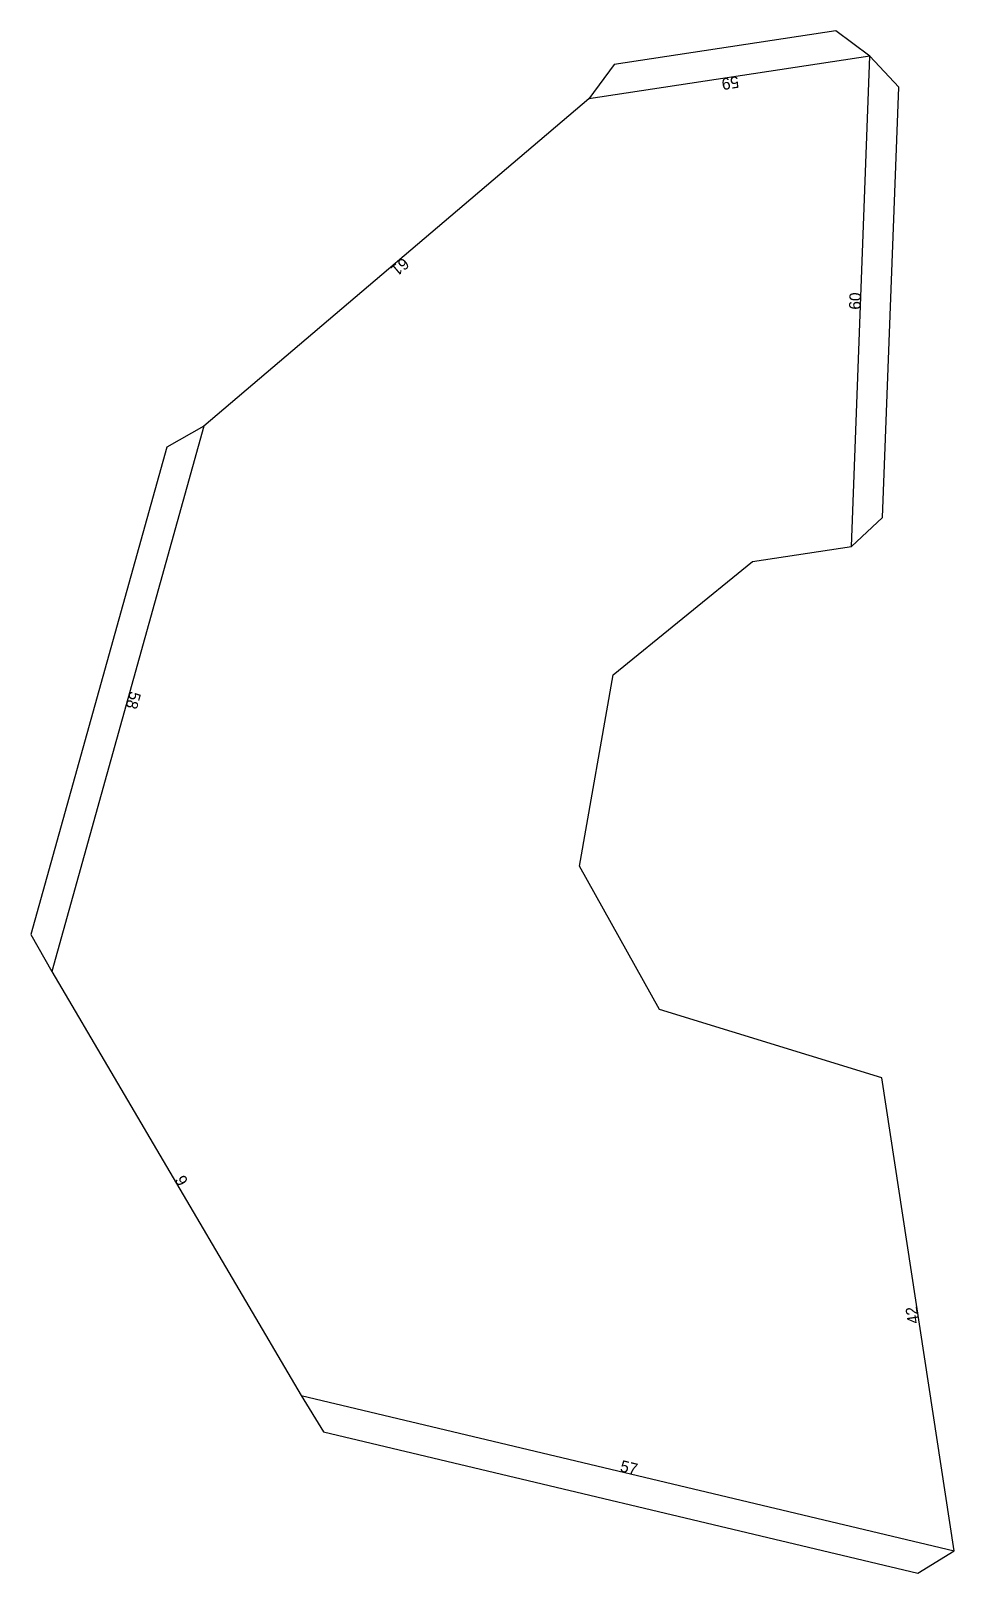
# Model space of a CAD drawing. Extents: x 648 to 802, y 9 to 265.
import ezdxf
from ezdxf.enums import TextEntityAlignment as Align

# ---------------------------------------------------------------- set-up
doc = ezdxf.new("R2010")
doc.units = 0

msp = doc.modelspace()

# ---------------------------------------------------------------- linework, layer by layer
at = {"layer": 'CutLine', "color": 8, "linetype": 'CONTINUOUS'}
for p, q in [((782.399159, 265.420237), (745.515347, 259.812732)), ((788.09388, 261.22856), (782.399159, 265.420237)), ((745.515347, 259.812732), (741.32367, 254.118011)), ((792.901915, 256.043698), (788.09388, 261.22856)), ((741.32367, 254.118011), (677.236111, 199.648272)), ((790.201641, 184.436439), (792.901915, 256.043698)), ((677.236111, 199.648272), (671.075903, 196.176695)), ((671.075903, 196.176695), (648.43863, 115.080642)), ((785.016778, 179.628404), (790.201641, 184.436439)), ((768.5267, 177.119839), (785.016778, 179.628404)), ((745.331661, 158.277431), (768.5267, 177.119839)), ((739.729435, 126.470775), (745.331661, 158.277431)), ((753.077431, 102.596421), (739.729435, 126.470775)), ((648.43863, 115.080642), (651.910207, 108.920435)), ((651.910207, 108.920435), (693.436309, 38.371824)), ((790.065268, 91.223319), (753.077431, 102.596421)), ((802.101879, 12.526332), (790.065268, 91.223319)), ((693.436309, 38.371824), (697.143667, 32.350571)), ((697.143667, 32.350571), (796.080626, 8.818974)), ((796.080626, 8.818974), (802.101879, 12.526332))]:
    msp.add_line(p, q, dxfattribs=at)
at = {"layer": 'MountainLine', "color": 5, "linetype": 'CONTINUOUS'}
for p, q in [((788.09388, 261.22856), (741.32367, 254.118011)), ((785.016778, 179.628404), (788.09388, 261.22856)), ((677.236111, 199.648272), (651.910207, 108.920435)), ((693.436309, 38.371824), (802.101879, 12.526332))]:
    msp.add_line(p, q, dxfattribs=at)

# ---------------------------------------------------------------- texts
at = {"layer": 'Edge ID'}
for s, rotation, p in [('59', 188.644572, (764.708775, 257.673286)), ('61', 220.362104, (709.279891, 226.883141)), ('60', 87.840428, (786.555329, 220.428482)), ('58', 254.403377, (664.573159, 154.284353)), ('9', -59.518215, (672.673258, 73.64613)), ('42', 98.695931, (796.083573, 51.874826)), ('57', -13.378894, (747.769094, 25.449078))]:
    msp.add_text(s, height=1.92, rotation=rotation, dxfattribs=at).set_placement(p, align=Align.CENTER)

doc.saveas('drawing.dxf')
